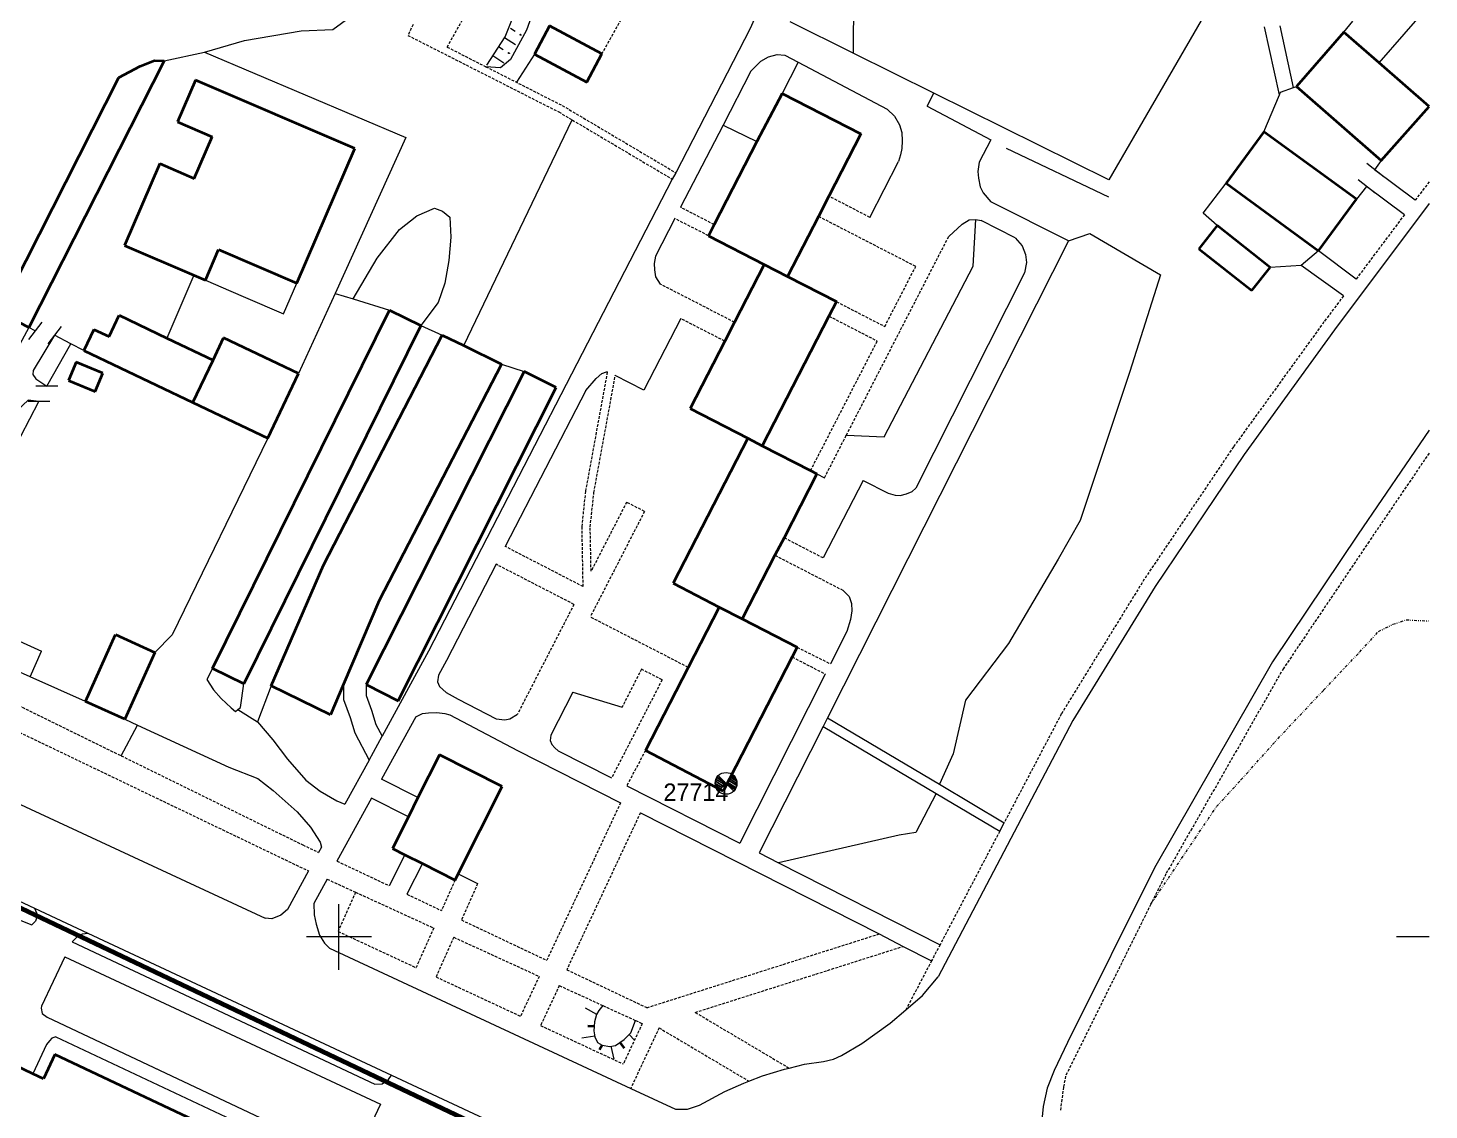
# Model space of a CAD drawing. Extents: x 1000 to 4000, y -5000 to -1000.
# Drawn here: x 2743 to 3000, y -3231.8 to -3033.3 of the extents above; entities that cross this region are included whole.
import ezdxf
from ezdxf.enums import TextEntityAlignment as Align

# ---------------------------------------------------------------- set-up
doc = ezdxf.new("R2010")
doc.units = 0
doc.header["$MEASUREMENT"] = 0
for name, pattern in [('DASHDOT', [1, 0.5, -0.25, 0, -0.25]), ('DASHED', [0.75, 0.5, -0.25]), ('DIVIDE', [1.25, 0.5, -0.25, 0, -0.25, 0, -0.25])]:
    doc.linetypes.add(name, pattern=pattern)
for name, color, linetype in [('1', 7, 'CONTINUOUS'), ('11', 7, 'CONTINUOUS'), ('2', 7, 'CONTINUOUS'), ('24', 7, 'CONTINUOUS'), ('37', 7, 'CONTINUOUS'), ('40', 7, 'CONTINUOUS'), ('6', 7, 'CONTINUOUS'), ('границы команд_1', 10, 'CONTINUOUS')]:
    doc.layers.add(name, color=color, linetype=linetype)
doc.styles.get("Standard").update_dxf_attribs({"font": 'txt', "height": 0.2})

msp = doc.modelspace()

# ---------------------------------------------------------------- linework, layer by layer
at = {"layer": '1', "color": 253, "linetype": 'Continuous', "lineweight": 0}
for p, q in [((2800, -3206.06), (2800, -3194.02)), ((2805.96, -3200), (2794.04, -3200)), ((3000, -3200), (2994.04, -3200))]:
    msp.add_line(p, q, dxfattribs=at)
at = {"layer": '11', "color": 253, "linetype": 'Continuous', "lineweight": 0}
for p, q in [((2976.63, -3000), (2941.24, -3061.15)), ((2894.37, -3037.91), (2882.8, -3032.17)), ((2984.38, -3034.03), (2986.02, -3032.04)), ((2767.93, -3039.33), (2775.34, -3037.74)), ((2775.34, -3037.74), (2812.31, -3053.39)), ((2909.15, -3045.23), (2894.37, -3037.91)), ((2941.24, -3061.15), (2909.15, -3045.23)), ((2972.53, -3045.56), (2972.74, -3045.06)), ((2972.74, -3045.06), (2975.14, -3044.19)), ((2975.14, -3044.19), (2975.64, -3044.01)), ((2969.69, -3052.32), (2972.53, -3045.56)), ((2812.31, -3053.39), (2799.3, -3081.97)), ((2991.74, -3060.63), (2988.59, -3058.16)), ((2991.19, -3057.61), (2990, -3059.28)), ((2958.54, -3067.26), (2962.77, -3061.78)), ((2988.53, -3062.35), (2986.65, -3064.7)), ((2990.11, -3063.58), (2986.96, -3061.12)), ((2961.12, -3069.5), (2958.54, -3067.26)), ((2979.73, -3074.17), (2976.53, -3076.84)), ((2773.39, -3078.64), (2768.43, -3090.16)), ((2976.53, -3076.84), (2970.87, -3077.2)), ((2976.53, -3076.84), (2976.53, -3076.84)), ((2976.53, -3076.84), (2976.53, -3076.84)), ((2799.3, -3081.97), (2792.61, -3096.66)), ((2799.3, -3081.97), (2802.64, -3082.99)), ((2802.64, -3082.99), (2809.29, -3085.02)), ((2745.51, -3087.24), (2743.08, -3090.42)), ((2744.29, -3088.83), (2743.15, -3088.23)), ((2749.05, -3088.06), (2746.62, -3091.24)), ((2815.05, -3087.87), (2818.93, -3089.62)), ((2746.43, -3098.99), (2750.81, -3091.21)), ((2750.81, -3091.21), (2747.83, -3089.65)), ((2753.19, -3092.46), (2750.81, -3091.21)), ((2829.82, -3094.93), (2833.99, -3096.28)), ((2748.43, -3098.99), (2744.43, -3098.99)), ((2738.34, -3114.55), (2744.98, -3101.78)), ((2746.98, -3101.78), (2742.98, -3101.78)), ((2786.94, -3108.55), (2769.43, -3144.63)), ((2743.36, -3152.31), (2719.2, -3141.56)), ((2769.43, -3144.63), (2766.25, -3147.83)), ((2753.51, -3156.83), (2743.36, -3152.31))]:
    msp.add_line(p, q, dxfattribs=at)
at = {"layer": '2', "color": 253, "linetype": 'Continuous', "lineweight": 0}
msp.add_circle((2871.02, -3171.86), 2, dxfattribs=at)
msp.add_3dface([(2869.61, -3170.45), (2871.02, -3171.86), (2869.61, -3170.45)], dxfattribs=at)
at = {"layer": '24', "color": 253, "linetype": 'DASHED', "lineweight": 0}
for p, q in [((2819.85, -3036.78), (2840.67, -3000)), ((2848.24, -3038.05), (2859.81, -3017.21)), ((2813.6, -3032.65), (2812.66, -3034.64)), ((2812.66, -3034.64), (2840.32, -3048.68)), ((2819.85, -3036.78), (2826.96, -3040.39)), ((2826.96, -3040.39), (2840.97, -3047.5)), ((2840.97, -3047.5), (2861.79, -3059.83)), ((2840.32, -3048.68), (2842.82, -3050.16)), ((2842.82, -3050.16), (2861.17, -3061.03)), ((3000, -3061.49), (2997.46, -3064.87)), ((2897.41, -3068.02), (2889.89, -3064.15)), ((2867.79, -3071.39), (2861.62, -3068.24)), ((2868.84, -3069.35), (2862.69, -3066.18)), ((2905.81, -3077.03), (2887.98, -3067.85)), ((2995.46, -3067.54), (2986.62, -3079.34)), ((2893.1, -3107.98), (2911.87, -3071.52)), ((2900.14, -3088.05), (2905.81, -3077.03)), ((2872.57, -3087.27), (2858.93, -3080.25)), ((2891.27, -3083.48), (2900.14, -3088.05)), ((2984.28, -3082.45), (2980.71, -3087.21)), ((2889.9, -3086.14), (2898.77, -3090.71)), ((2870.78, -3090.74), (2862.72, -3086.59)), ((2980.71, -3087.21), (2964.1, -3110.14)), ((2886.53, -3114.48), (2898.77, -3090.71)), ((2845.3, -3118.28), (2849.3, -3096.38)), ((2846.78, -3118.5), (2850.71, -3097.04)), ((2889.08, -3115.78), (2893.1, -3107.98)), ((2964.1, -3110.14), (2947.74, -3134.41)), ((3000, -3111.27), (2988.98, -3127.49)), ((2844.61, -3124.74), (2845.3, -3118.28)), ((2846.11, -3124.81), (2846.78, -3118.5)), ((2856.07, -3121.97), (2846.11, -3141.33)), ((2852.79, -3120.28), (2846.26, -3132.95)), ((2856.07, -3121.97), (2852.79, -3120.28)), ((2844.81, -3135.77), (2844.61, -3124.74)), ((2846.26, -3132.95), (2846.11, -3124.81)), ((2881.67, -3126.79), (2888.86, -3130.49)), ((2988.98, -3127.49), (2973.26, -3150.81)), ((2844.81, -3135.77), (2830.53, -3128.41)), ((2880, -3130.02), (2892.53, -3136.47)), ((2843.13, -3139.03), (2828.85, -3131.67)), ((2947.74, -3134.41), (2932.53, -3159.13)), ((2843.13, -3139.03), (2832.77, -3159.15)), ((2711.61, -3143.05), (2760.04, -3166.8)), ((2864.09, -3150.59), (2846.11, -3141.33)), ((2709.63, -3147.25), (2794.43, -3187.93)), ((2884.07, -3146.88), (2890.17, -3149.93)), ((2883.14, -3148.67), (2889.22, -3151.8)), ((2859.29, -3152.87), (2850.03, -3170.87)), ((2855.52, -3150.93), (2851.95, -3157.86)), ((2859.29, -3152.87), (2855.52, -3150.93)), ((2973.26, -3150.81), (2951.71, -3188.48)), ((2932.53, -3159.13), (2922.05, -3179.08)), ((2856.23, -3165.84), (2852.82, -3172.29)), ((2760.04, -3166.8), (2793.36, -3183.14)), ((2851.68, -3175.41), (2838.13, -3204.32)), ((2855.31, -3177.26), (2841.8, -3206.05)), ((2921.22, -3180.66), (2910.28, -3201.47)), ((2793.36, -3183.14), (2796.29, -3184.53)), ((2799.65, -3186.12), (2809.25, -3190.66)), ((2951.71, -3188.48), (2948.94, -3194.05)), ((2797.84, -3189.44), (2803.06, -3191.83)), ((2803.06, -3191.83), (2799.86, -3199.02)), ((2803.06, -3191.83), (2817.4, -3198.4)), ((2821.32, -3189.61), (2818.83, -3195.19)), ((2825.46, -3190.24), (2822.49, -3196.92)), ((2812.49, -3192.19), (2818.83, -3195.19)), ((2948.94, -3194.05), (2933.31, -3225.55)), ((2822.49, -3196.92), (2838.13, -3204.32)), ((2799.86, -3199.02), (2814.16, -3205.67)), ((2817.4, -3198.4), (2814.16, -3205.67)), ((2856.51, -3213.01), (2899.09, -3199.49)), ((2821.07, -3200.09), (2817.83, -3207.37)), ((2821.07, -3200.09), (2836.75, -3207.27)), ((2865.36, -3213.88), (2903.54, -3201.76)), ((2910.28, -3201.47), (2908.74, -3204.39)), ((2908.74, -3204.39), (2903.99, -3213.43)), ((2836.75, -3207.27), (2833.32, -3214.58)), ((2841.8, -3206.05), (2856.51, -3213.01)), ((2817.83, -3207.37), (2833.32, -3214.58)), ((2840.44, -3208.96), (2837, -3216.29)), ((2840.44, -3208.96), (2848.44, -3212.63)), ((2848.44, -3212.63), (2854.42, -3215.37)), ((2865.36, -3213.88), (2882.58, -3224.09)), ((2837, -3216.29), (2852.17, -3223.34)), ((2855.65, -3215.93), (2852.17, -3223.34)), ((2858.74, -3216.72), (2853.54, -3227.81)), ((2854.42, -3215.37), (2855.65, -3215.93)), ((2858.74, -3216.72), (2875.22, -3226.49)), ((2932.92, -3227.59), (2932.34, -3231.94)), ((2933.31, -3225.55), (2932.92, -3227.59))]:
    msp.add_line(p, q, dxfattribs=at)
at = {"layer": '24', "color": 253, "linetype": 'Continuous', "lineweight": 0}
for p, q in [((2990.83, -3039.67), (3000, -3029.18)), ((2876.44, -3031.2), (2875.46, -3033.37)), ((2875.46, -3033.37), (2861.79, -3059.83)), ((2972.53, -3045.56), (2969.78, -3033.05)), ((2975.14, -3044.19), (2972.66, -3032.88)), ((2875.58, -3041.22), (2877.38, -3039.38)), ((2877.38, -3039.38), (2878.8, -3038.57)), ((2878.8, -3038.57), (2880.4, -3038.14)), ((2880.4, -3038.14), (2881.78, -3038.26)), ((2881.78, -3038.26), (2884.28, -3039.58)), ((2884.28, -3039.58), (2900.58, -3048.17)), ((2875.58, -3041.22), (2870.47, -3051.11)), ((2907.89, -3047.64), (2909.15, -3045.23)), ((2907.89, -3047.64), (2919.59, -3053.8)), ((2900.58, -3048.17), (2901.95, -3049.47)), ((2901.95, -3049.47), (2902.82, -3051.04)), ((2870.47, -3051.11), (2862.69, -3066.18)), ((2902.82, -3051.04), (2903.26, -3052.46)), ((2903.26, -3052.46), (2903.33, -3053.99)), ((2903.3, -3055.37), (2903.04, -3056.57)), ((2903.33, -3053.99), (2903.3, -3055.37)), ((2919.59, -3053.8), (2917.43, -3057.91)), ((2897.41, -3068.02), (2902.69, -3057.77)), ((2903.04, -3056.57), (2902.69, -3057.77)), ((2917.43, -3057.91), (2917.2, -3059.63)), ((2861.79, -3059.83), (2861.17, -3061.03)), ((2917.2, -3059.63), (2917.32, -3060.85)), ((2997.46, -3064.87), (2990, -3059.28)), ((2861.17, -3061.03), (2816.45, -3147.59)), ((2917.32, -3060.85), (2917.63, -3062.45)), ((2917.63, -3062.45), (2918.18, -3063.55)), ((2995.46, -3067.54), (2988.53, -3062.35)), ((2918.18, -3063.55), (2919.6, -3065.15)), ((2933.83, -3072.35), (2919.6, -3065.15)), ((3000, -3065.51), (2982.65, -3088.64)), ((2861.62, -3068.24), (2858.07, -3075.12)), ((2914.34, -3069.25), (2915.65, -3068.5)), ((2915.65, -3068.5), (2916.85, -3068.42)), ((2916.85, -3068.42), (2917.84, -3068.63)), ((2911.87, -3071.52), (2914.34, -3069.25)), ((2924.07, -3071.78), (2917.84, -3068.63)), ((2933.83, -3072.35), (2889.61, -3159.83)), ((2924.07, -3071.78), (2925.36, -3073.22)), ((2925.36, -3073.22), (2925.95, -3074.81)), ((2858.07, -3075.12), (2857.82, -3076.49)), ((2925.95, -3074.81), (2926.11, -3076.32)), ((2986.62, -3079.34), (2979.73, -3074.17)), ((2857.82, -3076.49), (2857.88, -3077.66)), ((2857.88, -3077.66), (2858.08, -3078.92)), ((2925.78, -3078.19), (2905.82, -3117.69)), ((2926.11, -3076.32), (2925.78, -3078.19)), ((2984.28, -3082.45), (2976.53, -3076.84)), ((2775.51, -3079.56), (2780.19, -3081.57)), ((2789.86, -3085.73), (2792.3, -3080.08)), ((2858.08, -3078.92), (2858.93, -3080.25)), ((2780.19, -3081.57), (2782.86, -3082.72)), ((2782.86, -3082.72), (2789.86, -3085.73)), ((2743.15, -3088.23), (2739.76, -3094.46)), ((2862.72, -3086.59), (2855.96, -3099.74)), ((2982.65, -3088.64), (2966.07, -3111.53)), ((2747.83, -3089.65), (2743.93, -3096.11)), ((2743.93, -3096.11), (2743.86, -3096.84)), ((2847.17, -3097.57), (2848.26, -3096.68)), ((2848.26, -3096.68), (2849.09, -3096.34)), ((2849.09, -3096.34), (2849.3, -3096.38)), ((2743.86, -3096.84), (2744.39, -3097.63)), ((2744.39, -3097.63), (2746.43, -3098.99)), ((2845.33, -3099.78), (2847.17, -3097.57)), ((2855.96, -3099.74), (2850.71, -3097.04)), ((2743.01, -3101.53), (2741.09, -3103.32)), ((2744.98, -3101.78), (2743.01, -3101.53)), ((2845.33, -3099.78), (2830.53, -3128.41)), ((3000, -3107.04), (2987.01, -3126.15)), ((2966.07, -3111.53), (2949.77, -3135.72)), ((2887.7, -3115.08), (2889.08, -3115.78)), ((2896.19, -3116.27), (2888.86, -3130.49)), ((2896.19, -3116.27), (2900.74, -3118.61)), ((2900.74, -3118.61), (2902.07, -3118.97)), ((2902.07, -3118.97), (2902.95, -3119.03)), ((2902.95, -3119.03), (2904.13, -3118.76)), ((2904.13, -3118.76), (2905.19, -3118.32)), ((2905.19, -3118.32), (2905.82, -3117.69)), ((2590.15, -3122.84), (2744.14, -3194.78)), ((2987.01, -3126.15), (2971.24, -3149.55)), ((2828.85, -3131.67), (2819.73, -3149.33)), ((2721.43, -3136.67), (2745.45, -3147.63)), ((2892.53, -3136.47), (2893.63, -3137.57)), ((2893.63, -3137.57), (2894.01, -3138.86)), ((2949.77, -3135.72), (2934.62, -3160.32)), ((2894.12, -3140.23), (2893.83, -3141.82)), ((2894.01, -3138.86), (2894.12, -3140.23)), ((2893.83, -3141.82), (2893.17, -3143.98)), ((2893.17, -3143.98), (2890.17, -3149.93)), ((2743.36, -3152.31), (2745.45, -3147.63)), ((2816.45, -3147.59), (2807.92, -3163.21)), ((2776.8, -3150.76), (2775.79, -3152.8)), ((2819.73, -3149.33), (2818.25, -3152.03)), ((2971.24, -3149.55), (2949.61, -3187.36)), ((2775.79, -3152.8), (2776.98, -3154.7)), ((2818.25, -3152.03), (2818.12, -3153.23)), ((2818.12, -3153.23), (2818.43, -3154.07)), ((2889.22, -3151.8), (2873.54, -3182.82)), ((2776.98, -3154.7), (2778.4, -3156.29)), ((2781.95, -3157.95), (2782.56, -3153.6)), ((2787.55, -3153.97), (2785.1, -3160.57)), ((2800.86, -3153.64), (2800.84, -3156.49)), ((2805, -3153.73), (2804.98, -3155.74)), ((2804.98, -3155.74), (2806.01, -3158.43)), ((2818.43, -3154.07), (2819.7, -3155.18)), ((2819.7, -3155.18), (2821.86, -3156.39)), ((2842.91, -3155.14), (2838.86, -3163.01)), ((2842.91, -3155.14), (2851.95, -3157.86)), ((2778.4, -3156.29), (2780.22, -3158.03)), ((2780.22, -3158.03), (2781.01, -3158.66)), ((2781.01, -3158.66), (2781.48, -3158.31)), ((2781.48, -3158.31), (2781.95, -3157.95)), ((2781.48, -3158.31), (2785.1, -3160.57)), ((2800.84, -3156.49), (2802.09, -3159.77)), ((2806.01, -3158.43), (2806.8, -3161.04)), ((2821.86, -3156.39), (2828.83, -3160.03)), ((2706.27, -3159.33), (2786.45, -3196.61)), ((2760.72, -3160.09), (2763.08, -3161.17)), ((2785.1, -3160.57), (2787.86, -3163.89)), ((2802.09, -3159.77), (2802.95, -3162.61)), ((2806.8, -3161.04), (2807.92, -3163.21)), ((2814.11, -3159.63), (2807.84, -3171.11)), ((2814.11, -3159.63), (2815.32, -3159.07)), ((2815.32, -3159.07), (2816.44, -3158.91)), ((2816.44, -3158.91), (2817.99, -3158.85)), ((2817.99, -3158.85), (2819.42, -3159.04)), ((2819.42, -3159.04), (2820.34, -3159.31)), ((2820.34, -3159.31), (2832.79, -3165.82)), ((2828.83, -3160.03), (2830.46, -3160.2)), ((2830.46, -3160.2), (2831.38, -3160)), ((2831.38, -3160), (2832.77, -3159.15)), ((2889.61, -3159.83), (2888.81, -3161.42)), ((2889.61, -3159.83), (2910.18, -3172.03)), ((2934.62, -3160.32), (2909.92, -3207.34)), ((2763.08, -3161.17), (2779.82, -3168.88)), ((2802.95, -3162.61), (2805.53, -3167.6)), ((2805.53, -3167.6), (2807.92, -3163.21)), ((2838.86, -3163.01), (2838.74, -3164.01)), ((2888.81, -3161.42), (2877.08, -3184.61)), ((2888.81, -3161.42), (2909.57, -3173.74)), ((2787.86, -3163.89), (2790.55, -3167.45)), ((2832.79, -3165.82), (2851.68, -3175.41)), ((2838.74, -3164.01), (2839.05, -3164.72)), ((2839.05, -3164.72), (2839.62, -3165.34)), ((2839.62, -3165.34), (2840.25, -3165.91)), ((2840.25, -3165.91), (2850.03, -3170.87)), ((2790.55, -3167.45), (2793.94, -3171.26)), ((2805.53, -3167.6), (2801.11, -3175.7)), ((2779.82, -3168.88), (2785.11, -3170.94)), ((2785.11, -3170.94), (2787.95, -3173.15)), ((2793.94, -3171.26), (2796.55, -3173.32)), ((2814.51, -3174.47), (2807.84, -3171.11)), ((2787.95, -3173.15), (2792.37, -3177.11)), ((2796.55, -3173.32), (2799.62, -3175.06)), ((2852.82, -3172.29), (2873.54, -3182.82)), ((2909.57, -3173.74), (2921.22, -3180.66)), ((2910.18, -3172.03), (2922.05, -3179.08)), ((2799.62, -3175.06), (2801.11, -3175.7)), ((2805.96, -3174.55), (2799.65, -3186.12)), ((2812.75, -3177.97), (2805.96, -3174.55)), ((2792.37, -3177.11), (2794.82, -3179.89)), ((2855.31, -3177.26), (2899.09, -3199.49)), ((2700.17, -3180.43), (2743.69, -3197.81)), ((2794.82, -3179.89), (2796.56, -3182.66)), ((2921.22, -3180.66), (2922.05, -3179.08)), ((2796.83, -3183.55), (2796.29, -3184.53)), ((2796.56, -3182.66), (2796.83, -3183.55)), ((2812.12, -3184.97), (2809.25, -3190.66)), ((2815.32, -3186.58), (2812.49, -3192.19)), ((2877.08, -3184.61), (2880.63, -3186.42)), ((2880.63, -3186.42), (2910.28, -3201.47)), ((2794.43, -3187.93), (2790.56, -3195.03)), ((2821.91, -3188.45), (2825.46, -3190.24)), ((2949.61, -3187.36), (2933.69, -3219.42)), ((2797.84, -3189.44), (2795.4, -3193.9)), ((2795.4, -3193.9), (2795.47, -3195.98)), ((2744.14, -3194.78), (2753.95, -3199.37)), ((2744.14, -3194.78), (2744.7, -3196.07)), ((2744.7, -3196.07), (2744.37, -3197.13)), ((2787.72, -3196.74), (2786.45, -3196.61)), ((2789.36, -3196.04), (2787.72, -3196.74)), ((2790.56, -3195.03), (2789.36, -3196.04)), ((2795.47, -3195.98), (2795.82, -3197.68)), ((2744.37, -3197.13), (2743.69, -3197.81)), ((2752.04, -3199.98), (2752.98, -3199.44)), ((2752.98, -3199.44), (2753.95, -3199.37)), ((2753.95, -3199.37), (2809.68, -3225.41)), ((2795.82, -3197.68), (2796.46, -3199.73)), ((2899.09, -3199.49), (2903.54, -3201.76)), ((2751.08, -3200.94), (2752.04, -3199.98)), ((2751.08, -3200.94), (2806.6, -3227.07)), ((2796.46, -3199.73), (2797.34, -3201.19)), ((2797.34, -3201.19), (2798.25, -3202.1)), ((2798.25, -3202.1), (2853.54, -3227.81)), ((2903.54, -3201.76), (2908.74, -3204.39)), ((2749.7, -3203.7), (2745.44, -3212.76)), ((2749.7, -3203.7), (2807.61, -3230.71)), ((2907.04, -3210.8), (2909.92, -3207.34)), ((2903.99, -3213.43), (2907.04, -3210.8)), ((2745.44, -3212.76), (2745.38, -3213.09)), ((2745.38, -3213.09), (2745.6, -3214.06)), ((2745.6, -3214.06), (2746.49, -3214.77)), ((2746.49, -3214.77), (2786.65, -3233.68)), ((2901.16, -3215.88), (2903.99, -3213.43)), ((2895.92, -3219.58), (2901.16, -3215.88)), ((2746.34, -3219.74), (2743.87, -3225.12)), ((2746.9, -3219.08), (2746.34, -3219.74)), ((2747.37, -3218.59), (2746.9, -3219.08)), ((2748.09, -3218.38), (2747.37, -3218.59)), ((2748.09, -3218.38), (2783.41, -3235)), ((2892.21, -3221.81), (2895.92, -3219.58)), ((2933.69, -3219.42), (2931.19, -3224.54)), ((2888.92, -3222.87), (2890.72, -3222.45)), ((2890.72, -3222.45), (2892.21, -3221.81)), ((2877.73, -3225.52), (2881.76, -3224.3)), ((2881.76, -3224.3), (2882.58, -3224.09)), ((2882.58, -3224.09), (2885.42, -3223.35)), ((2885.42, -3223.35), (2888.92, -3222.87)), ((2931.19, -3224.54), (2929.91, -3227.8)), ((2806.6, -3227.07), (2807.93, -3226.99)), ((2807.93, -3226.99), (2809.1, -3226.21)), ((2809.1, -3226.21), (2809.68, -3225.41)), ((2809.68, -3225.41), (2831.21, -3235.47)), ((2853.54, -3227.81), (2861.74, -3231.62)), ((2870.83, -3228.39), (2874.28, -3226.85)), ((2874.28, -3226.85), (2875.22, -3226.49)), ((2875.22, -3226.49), (2877.73, -3225.52)), ((2929.91, -3227.8), (2929.21, -3231.12)), ((2866.16, -3230.88), (2870.83, -3228.39)), ((2807.61, -3230.71), (2798.03, -3251.06)), ((2861.74, -3231.62), (2863.93, -3231.62)), ((2863.93, -3231.62), (2866.16, -3230.88)), ((2929.21, -3231.12), (2928.76, -3235.53))]:
    msp.add_line(p, q, dxfattribs=at)
at = {"layer": '37', "color": 253, "linetype": 'Continuous', "lineweight": 0}
for p, q in [((2830.51, -3034.89), (2834.11, -3025.85)), ((2836.21, -3028.72), (2834.43, -3033.67)), ((2827.14, -3040.1), (2830.51, -3034.89)), ((2832.41, -3036.36), (2830.4, -3035.06)), ((2834.43, -3033.67), (2831.47, -3039.06)), ((2832.32, -3033.92), (2831.48, -3033.38)), ((2830.15, -3037.28), (2829.31, -3036.74)), ((2830.24, -3039.72), (2828.23, -3038.42)), ((2831.47, -3039.06), (2829.62, -3040.57)), ((2829.62, -3040.57), (2826.96, -3040.39)), ((2845.2, -3213.01), (2847.26, -3214.23)), ((2847.25, -3214.25), (2846.9, -3215.61)), ((2847.69, -3213.52), (2847.25, -3214.25)), ((2848.44, -3212.63), (2847.69, -3213.52)), ((2846.9, -3215.61), (2846.79, -3217.28)), ((2846.79, -3217.28), (2846.98, -3218.39)), ((2853.57, -3217.63), (2854.42, -3215.37)), ((2844.57, -3218.57), (2846.94, -3218.17)), ((2846.98, -3218.39), (2847.47, -3219.37)), ((2847.47, -3219.37), (2848.29, -3219.86)), ((2848.29, -3219.86), (2849.7, -3220.16)), ((2849.7, -3220.16), (2850.77, -3219.92)), ((2850.51, -3222.44), (2849.97, -3220.1)), ((2850.77, -3219.92), (2852.32, -3218.85)), ((2852.32, -3218.85), (2853.57, -3217.63)), ((2854.23, -3218.95), (2853.25, -3217.95))]:
    msp.add_line(p, q, dxfattribs=at)
at = {"layer": '37', "color": 253, "linetype": 'DIVIDE', "lineweight": 0}
for p, q in [((2990.72, -3144), (2993.37, -3142.68)), ((2993.37, -3142.68), (2995.81, -3141.86)), ((2995.81, -3141.86), (3000, -3142.08)), ((2987.26, -3147.76), (2990.72, -3144)), ((2980.64, -3154.77), (2987.26, -3147.76)), ((2972.3, -3163.62), (2980.64, -3154.77)), ((2965.48, -3171.24), (2972.3, -3163.62)), ((2961, -3176.12), (2965.48, -3171.24)), ((2948.94, -3194.05), (2961, -3176.12))]:
    msp.add_line(p, q, dxfattribs=at)
at = {"layer": '37', "color": 253, "linetype": 'DASHDOT', "lineweight": 0}
for centre in [(2833.36, -3034.52), (2831.19, -3037.88)]:
    msp.add_circle(centre, 0.1, dxfattribs=at)
at = {"layer": '40', "color": 253, "linetype": 'Continuous', "lineweight": 0}
for p, q in [((2894.4, -3023.4), (2894.37, -3037.91)), ((2798.9, -3033.55), (2805.5, -3028.75)), ((2782.67, -3035.57), (2793.07, -3033.8)), ((2793.07, -3033.8), (2798.9, -3033.55)), ((2775.34, -3037.74), (2782.67, -3035.57)), ((2835.88, -3038.06), (2832.6, -3043.25)), ((2884.28, -3039.58), (2881.34, -3045.3)), ((2822.91, -3091.56), (2842.82, -3050.16)), ((2870.47, -3051.11), (2876.7, -3054.08)), ((2922.43, -3055.34), (2941.2, -3064.23)), ((2811.14, -3070.23), (2814.3, -3067.77)), ((2814.3, -3067.77), (2817.53, -3066.36)), ((2817.53, -3066.36), (2819, -3066.86)), ((2819, -3066.86), (2820.33, -3067.98)), ((2820.33, -3067.98), (2820.54, -3071.64)), ((2916.37, -3076.99), (2916.85, -3068.42)), ((2807, -3075.51), (2811.14, -3070.23)), ((2933.83, -3072.35), (2937.77, -3070.97)), ((2937.77, -3070.97), (2950.7, -3078.56)), ((2820.54, -3071.64), (2820.19, -3075.93)), ((2802.64, -3082.99), (2807, -3075.51)), ((2820.19, -3075.93), (2819.42, -3080.08)), ((2900.03, -3108.31), (2916.37, -3076.99)), ((2950.7, -3078.56), (2945.12, -3096.29)), ((2819.42, -3080.08), (2818.23, -3083.67)), ((2818.23, -3083.67), (2815.05, -3087.87)), ((2945.12, -3096.29), (2935.99, -3123.64)), ((2893.1, -3107.98), (2900.03, -3108.31)), ((2935.99, -3123.64), (2931.94, -3130.74)), ((2931.94, -3130.74), (2922.81, -3146.19)), ((2922.81, -3146.19), (2914.95, -3156.57)), ((2914.95, -3156.57), (2912.67, -3166.45)), ((2760.04, -3166.8), (2763.08, -3161.17)), ((2912.67, -3166.45), (2910.18, -3172.03)), ((2909.57, -3173.74), (2905.82, -3180.88)), ((2902.78, -3181.39), (2880.63, -3186.42)), ((2905.82, -3180.88), (2902.78, -3181.39))]:
    msp.add_line(p, q, dxfattribs=at)
at = {"layer": '6', "color": 253, "linetype": 'Continuous', "lineweight": 40}
for p, q in [((2838.64, -3032.91), (2835.88, -3038.06)), ((2848.24, -3038.05), (2838.64, -3032.91)), ((2984.38, -3034.03), (2975.64, -3044.01)), ((2990.83, -3039.67), (2984.38, -3034.03)), ((2767.93, -3039.33), (2743.15, -3088.23)), ((2763.53, -3040.29), (2766.17, -3039.22)), ((2766.17, -3039.22), (2767.93, -3039.33)), ((2835.88, -3038.06), (2845.49, -3043.2)), ((2845.49, -3043.2), (2848.24, -3038.05)), ((3000, -3047.69), (2990.83, -3039.67)), ((2737.76, -3085.49), (2759.62, -3042.35)), ((2759.62, -3042.35), (2763.53, -3040.29)), ((2773.72, -3042.83), (2770.42, -3050.5)), ((2802.92, -3055.4), (2773.72, -3042.83)), ((2881.34, -3045.3), (2876.7, -3054.08)), ((2881.34, -3045.3), (2895.77, -3052.73)), ((2975.64, -3044.01), (2991.19, -3057.61)), ((2991.19, -3057.61), (3000, -3047.69)), ((2770.42, -3050.5), (2776.75, -3053.22)), ((2895.77, -3052.73), (2889.89, -3064.15)), ((2969.69, -3052.32), (2962.77, -3061.78)), ((2986.65, -3064.7), (2969.69, -3052.32)), ((2773.45, -3060.88), (2776.75, -3053.22)), ((2792.3, -3080.08), (2802.92, -3055.4)), ((2876.7, -3054.08), (2868.84, -3069.35)), ((2767.13, -3058.15), (2760.67, -3073.17)), ((2767.13, -3058.15), (2773.45, -3060.88)), ((2962.77, -3061.78), (2979.73, -3074.17)), ((2889.89, -3064.15), (2887.98, -3067.85)), ((2979.73, -3074.17), (2986.65, -3064.7)), ((2887.98, -3067.85), (2882.31, -3078.87)), ((2868.84, -3069.35), (2867.79, -3071.39)), ((2961.12, -3069.5), (2957.75, -3073.77)), ((2970.87, -3077.2), (2961.12, -3069.5)), ((2760.67, -3073.17), (2773.39, -3078.64)), ((2867.79, -3071.39), (2878.03, -3076.66)), ((2775.51, -3079.56), (2777.94, -3073.9)), ((2777.94, -3073.9), (2792.3, -3080.08)), ((2957.75, -3073.77), (2967.49, -3081.47)), ((2773.39, -3078.64), (2775.51, -3079.56)), ((2878.03, -3076.66), (2872.57, -3087.27)), ((2878.03, -3076.66), (2882.31, -3078.87)), ((2967.49, -3081.47), (2970.87, -3077.2)), ((2882.31, -3078.87), (2891.27, -3083.48)), ((2891.27, -3083.48), (2889.9, -3086.14)), ((2743.15, -3088.23), (2737.76, -3085.49)), ((2757.84, -3089.9), (2759.7, -3085.99)), ((2759.7, -3085.99), (2768.43, -3090.16)), ((2776.8, -3150.76), (2809.29, -3085.02)), ((2809.29, -3085.02), (2815.05, -3087.87)), ((2889.9, -3086.14), (2877.66, -3109.91)), ((2755.05, -3088.57), (2753.19, -3092.46)), ((2755.05, -3088.57), (2757.84, -3089.9)), ((2815.05, -3087.87), (2782.56, -3153.6)), ((2872.57, -3087.27), (2870.78, -3090.74)), ((2768.43, -3090.16), (2776.91, -3094.2)), ((2776.91, -3094.2), (2778.86, -3090.1)), ((2792.61, -3096.66), (2778.86, -3090.1)), ((2797.19, -3131.82), (2818.93, -3089.62)), ((2818.93, -3089.62), (2822.91, -3091.56)), ((2822.91, -3091.56), (2829.82, -3094.93)), ((2870.78, -3090.74), (2864.42, -3103.1)), ((2753.19, -3092.46), (2773.19, -3102)), ((2773.19, -3102), (2776.91, -3094.2)), ((2751.81, -3094.58), (2750.4, -3097.98)), ((2756.68, -3096.61), (2751.81, -3094.58)), ((2755.27, -3100), (2756.68, -3096.61)), ((2786.94, -3108.55), (2792.61, -3096.66)), ((2833.99, -3096.28), (2805, -3153.73)), ((2829.82, -3094.93), (2807.42, -3138.34)), ((2839.88, -3099.26), (2833.99, -3096.28)), ((2750.4, -3097.98), (2755.27, -3100)), ((2810.89, -3156.7), (2839.88, -3099.26)), ((2773.19, -3102), (2786.94, -3108.55)), ((2864.42, -3103.1), (2875.01, -3108.55)), ((2875.01, -3108.55), (2861.31, -3135.16)), ((2875.01, -3108.55), (2877.66, -3109.91)), ((2877.66, -3109.91), (2886.53, -3114.48)), ((2886.53, -3114.48), (2887.7, -3115.08)), ((2887.7, -3115.08), (2881.67, -3126.79)), ((2881.67, -3126.79), (2880, -3130.02)), ((2880, -3130.02), (2874, -3141.69)), ((2787.55, -3153.97), (2797.19, -3131.82)), ((2861.31, -3135.16), (2869.79, -3139.52)), ((2807.42, -3138.34), (2800.86, -3153.64)), ((2869.79, -3139.52), (2864.09, -3150.59)), ((2869.79, -3139.52), (2874, -3141.69)), ((2874, -3141.69), (2884.07, -3146.88)), ((2753.51, -3156.83), (2759.04, -3144.57)), ((2759.04, -3144.57), (2766.25, -3147.83)), ((2766.25, -3147.83), (2760.72, -3160.09)), ((2884.07, -3146.88), (2883.14, -3148.67)), ((2782.56, -3153.6), (2776.8, -3150.76)), ((2864.09, -3150.59), (2856.23, -3165.84)), ((2883.14, -3148.67), (2870.47, -3173.28)), ((2798.44, -3159.28), (2787.55, -3153.97)), ((2800.86, -3153.64), (2798.44, -3159.28)), ((2805, -3153.73), (2810.89, -3156.7)), ((2760.72, -3160.09), (2753.51, -3156.83)), ((2870.47, -3173.28), (2856.23, -3165.84)), ((2818.47, -3166.62), (2814.51, -3174.47)), ((2829.98, -3172.42), (2818.47, -3166.62)), ((2821.91, -3188.45), (2829.98, -3172.42)), ((2814.51, -3174.47), (2812.75, -3177.97)), ((2812.75, -3177.97), (2809.81, -3183.81)), ((2809.81, -3183.81), (2812.12, -3184.97)), ((2812.12, -3184.97), (2815.32, -3186.58)), ((2815.32, -3186.58), (2821.32, -3189.61)), ((2821.32, -3189.61), (2821.91, -3188.45)), ((2846.84, -3216.45), (2845.64, -3216.39)), ((2743.87, -3225.12), (2728.22, -3217.73)), ((2848.29, -3219.86), (2847.79, -3220.75)), ((2851.54, -3219.39), (2852.35, -3220.47)), ((2747.9, -3221.62), (2745.82, -3226.04)), ((2779.98, -3236.75), (2747.9, -3221.62)), ((2745.82, -3226.04), (2743.87, -3225.12))]:
    msp.add_line(p, q, dxfattribs=at)
at = {"layer": 'границы команд_1', "color": 6, "lineweight": 100}
msp.add_lwpolyline([(2549.39, -3103.47), (2845.92, -3244.29), (2852.4, -3270.42), (2865.73, -3301.42), (2794.37, -3460.89), (2690.12, -3678.56), (2650.09, -3738.61), (2599.39, -3793.21), (2511.64, -3862.05), (2468.8, -3886.08), (2363.19, -3917.93), (2296.64, -3931.84), (2211.4, -3935.44), (2161.36, -3932.1), (1924.35, -3842.83), (1924.12, -3833.84), (1971.62, -3721.93), (2001.65, -3688.57), (2047.16, -3666.41), (2219.84, -3604.16), (2249.92, -3585.92), (2275.62, -3557.22), (2502.08, -3120), (2528.83, -3105.27)], close=True, dxfattribs=at)

# ---------------------------------------------------------------- texts
at = {"layer": '2', "color": 253, "linetype": 'Continuous', "lineweight": 0}
msp.add_text('27714', height=3.2, dxfattribs=at).set_placement((2865.49, -3173.46), align=Align.MIDDLE)

# ---------------------------------------------------------------- meshes
mesh = msp.add_polyface(dxfattribs=at)
corners = [(2869.61, -3173.27), (2869.37, -3172.99), (2869.69, -3173.19), (2869.18, -3172.65), (2869.83, -3173.05), (2869.06, -3172.27), (2870.02, -3172.86), (2869.02, -3171.86), (2870.25, -3172.63), (2869.06, -3171.45), (2870.52, -3172.36), (2869.18, -3171.07), (2870.81, -3172.07), (2869.33, -3170.81), (2871.02, -3171.86), (2869.37, -3170.73), (2870.73, -3171.57), (2869.61, -3170.45), (2869.61, -3170.45)]
mesh.append_faces([[corners[k] for k in face] for face in [(0, 0, 2, 1), (1, 2, 4, 3), (3, 4, 6, 5), (5, 6, 8, 7), (7, 8, 10, 9), (9, 10, 12, 11), (11, 12, 14, 13), (13, 14, 16, 15), (15, 16, 18, 17)]], dxfattribs={"vtx0": -1, "vtx2": -1, "color": 253})
mesh = msp.add_polyface(dxfattribs=at)
corners = [(2872.43, -3173.27), (2872.67, -3172.99), (2871.31, -3172.15), (2872.71, -3172.91), (2871.02, -3171.86), (2872.86, -3172.65), (2871.23, -3171.65), (2872.98, -3172.27), (2871.52, -3171.36), (2873.02, -3171.86), (2871.79, -3171.09), (2872.98, -3171.45), (2872.02, -3170.86), (2872.86, -3171.07), (2872.21, -3170.67), (2872.67, -3170.73), (2872.35, -3170.53), (2872.43, -3170.45), (2872.43, -3170.45)]
mesh.append_faces([[corners[k] for k in face] for face in [(0, 0, 1, 2), (2, 1, 3, 4), (4, 3, 5, 6), (6, 5, 7, 8), (8, 7, 9, 10), (10, 9, 11, 12), (12, 11, 13, 14), (14, 13, 15, 16), (16, 15, 18, 17)]], dxfattribs={"vtx0": -1, "vtx2": -1, "color": 253})

doc.saveas('drawing.dxf')
